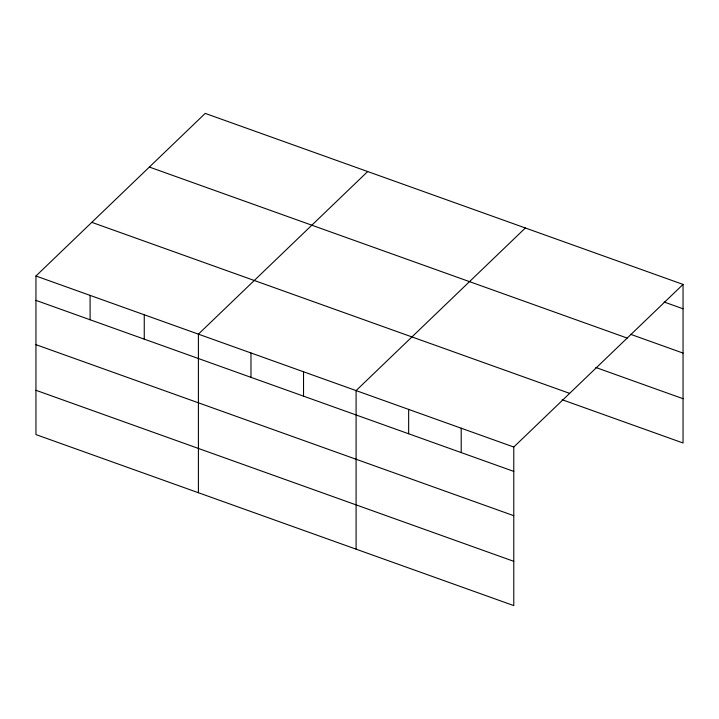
<?xml version="1.0" encoding="UTF-8"?>
<svg xmlns="http://www.w3.org/2000/svg" width="719" height="719" viewBox="0 0 719 719"><rect width="100%" height="100%" fill="white"/><g stroke="black" fill="none" stroke-linecap="round" stroke-linejoin="round"><path stroke-width="1.08" d="M683.05 284.418L513.779 447.029L513.779 605.605L35.95 434.582L35.95 276.006L205.221 113.395L683.05 284.418L683.05 442.994L562.159 399.728M367.688 171.544L198.408 334.146L198.408 492.731M525.364 227.977L356.094 390.588L356.094 549.172M664.131 302.016L683.05 308.793M630.491 334.263L683.05 353.083M149.363 167.051L627.193 338.074M595.799 367.481L683.05 398.712M91.807 222.342L569.637 393.365M35.95 276.006L513.779 447.029M35.95 300.38L513.779 471.403M35.95 344.662L513.779 515.694M35.95 390.291L513.779 561.323M461.212 428.218L461.212 452.593M408.653 409.399L408.653 433.773M303.535 371.777L303.535 396.151M250.976 352.966L250.976 377.34M144.258 314.769L144.258 339.143M90.1 295.383L90.1 319.757"/></g></svg>
